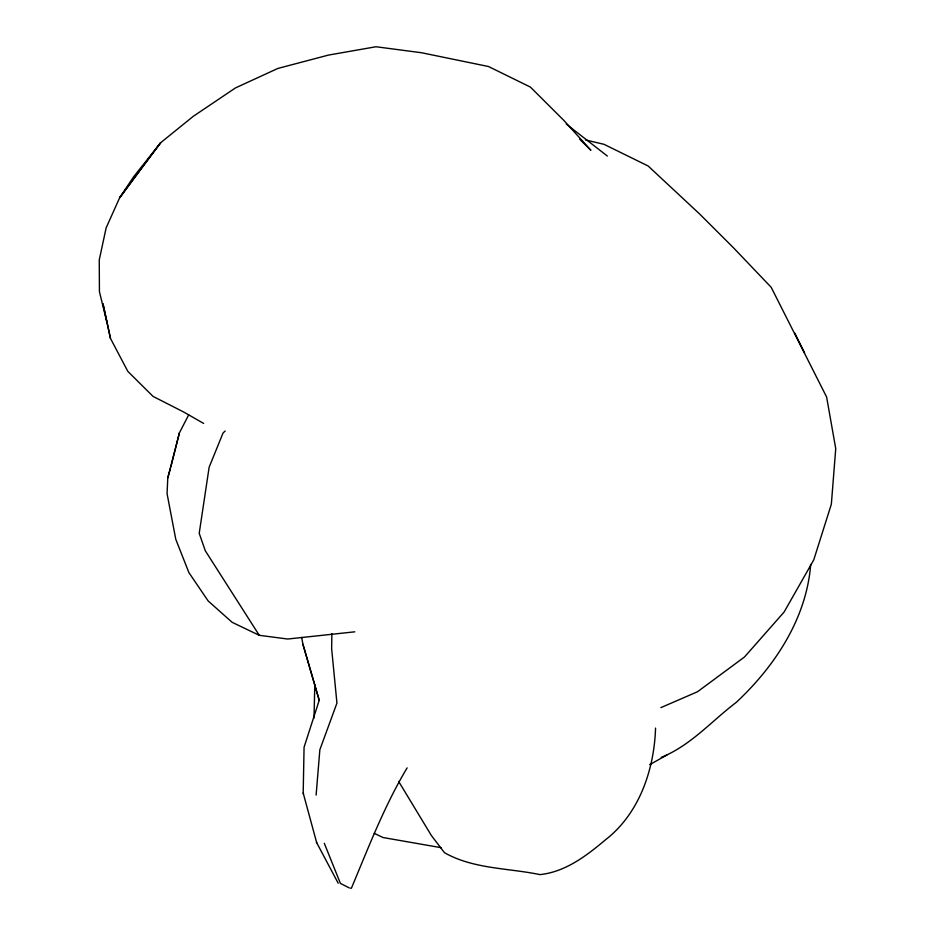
<?xml version="1.0" encoding="UTF-8"?>
<svg xmlns="http://www.w3.org/2000/svg" width="935" height="935" viewBox="0 0 935 935"><rect width="100%" height="100%" fill="white"/><g stroke="black" fill="none" stroke-linecap="round" stroke-linejoin="round"><path stroke-width="1.4" d="M331.867 633.696L331.644 648.75L336.939 703.097L319.852 749.753L316.112 795.101M314.008 718.033L314.779 684.958M338.201 883.224L316.684 842.704L303.185 793.02L304.074 747.229L319.221 700.257L302.882 644.145L301.713 637.425M655.552 728.085C654.243 769.587 639.33 813.543 605.576 839.735C586.49 855.759 565.628 871.829 540.033 874.622C508.102 867.96 473.391 869.129 444.464 852.685L431.374 835.504L398.637 781.403M188.718 414.836L179.415 432.847L167.774 477.949L167.061 493.668L175.78 539.32L188.917 572.629L208.143 600.936L232.137 622.313L259.264 635.309L287.688 639.026L354.774 631.826M810.692 564.459C806.554 618.327 774.881 666.304 736.219 702.419C711.664 720.978 690.357 745.803 661.244 757.35M170.86 466.962L179.415 432.847M167.774 477.949L170.474 468.33M407.122 767.88C384.414 805.76 368.472 847.531 351.396 888.215L350.274 888.133M225.16 431.012L223.044 433.01L209.136 467.231L199.213 533.312L205.326 550.82L259.264 635.309M649.685 764.69L666.971 754.977M660.893 707.62L697.533 691.736L744.47 657.013L784.103 612.051L813.742 559.913L831.355 504.175L835.738 448.601L826.61 397.013L771.188 287.302L733.472 247.775L699.579 213.951L648.095 165.963L603.987 144.317L585.532 139.946M441.413 847.729L382.988 837.515L374.175 833.307M349.152 887.853L340.398 883.388L324.293 843.265M203.631 423.415L183.669 412.008L153.036 396.393L127.826 371.37L110.47 338.4L103.025 304.015M566.306 124.086L607.364 156.052M579.688 139.151L590.885 150.301L563.91 120.475L530.414 87.084L488.514 66.525L421.556 52.746L375.999 46.75L328.559 55.071L277.87 68.43L235.445 87.937L193.194 116.384L160.621 142.751L133.658 176.738L119.622 197.811L106.146 227.848L99.262 259.872L99.426 291.685L106.637 321.137M794.656 332.942L804.579 352.892M319.244 700.432L302.882 644.145M303.185 793.02L303.489 794.154M316.498 842.014L316.684 842.704M103.025 303.875L110.47 338.4M138.766 171.806L119.622 197.811L160.621 142.751L138.766 171.806"/></g></svg>
